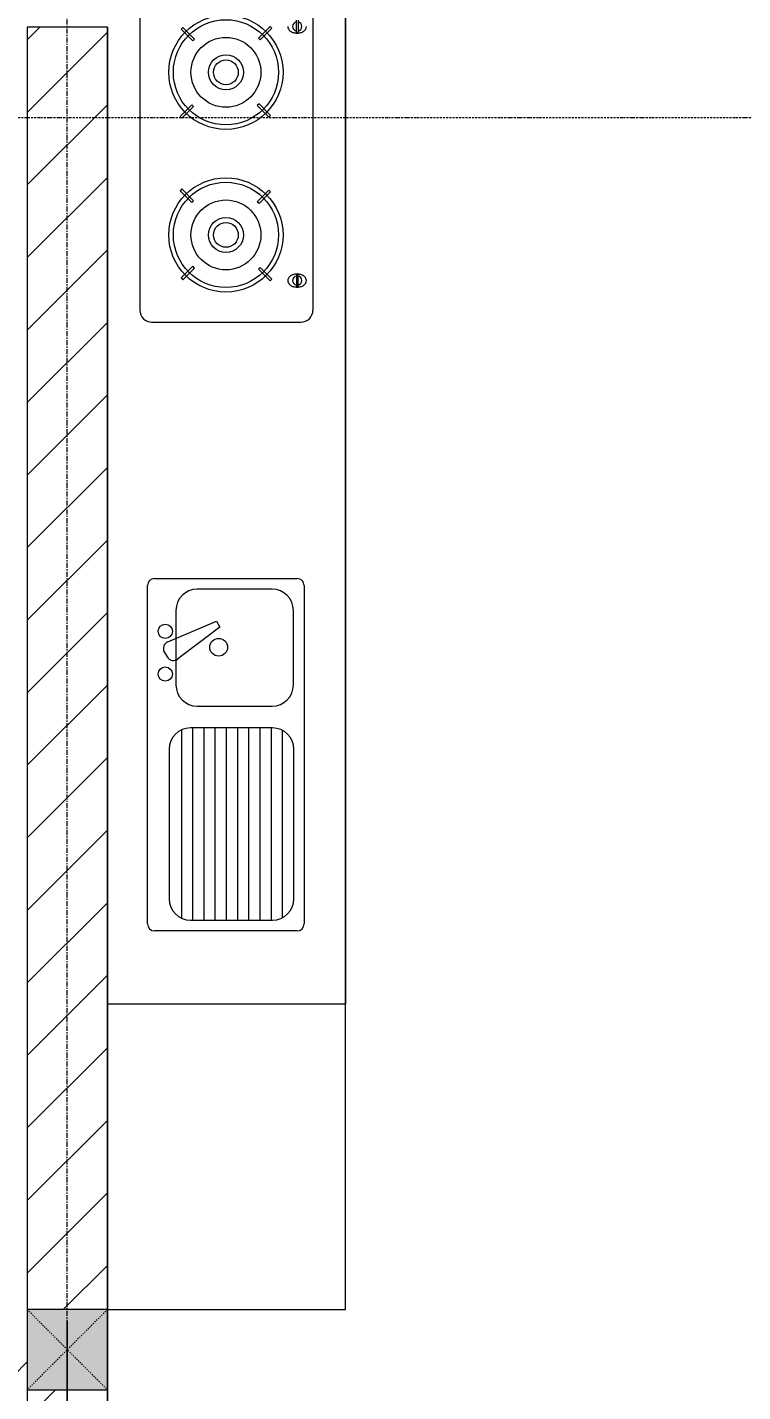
# Model space of a CAD drawing. Header units: millimetres. Extents: x 1591 to 240306, y -15958 to 82755.
# Drawn here: x 119054 to 120840, y 28832 to 32237 of the extents above; entities that cross this region are included whole.
import ezdxf

# ---------------------------------------------------------------- set-up
doc = ezdxf.new("R2010")
doc.units = ezdxf.units.MM
for name, pattern in [('Dash', [6, 3, -3]), ('Dash Dot 3_16_', [7.9375, 4.7625, -1.5875, 0, -1.5875]), ('Grid Line', [22.225, 12.7, -3.175, 3.175, -3.175])]:
    doc.linetypes.add(name, pattern=pattern)
for name, color, linetype, lineweight in [('0-1', 7, 'Continuous', 5), ('A-ANNO-DIMS', 211, 'Continuous', 9), ('A-ANNO-DIMS-160', 211, 'Continuous', 9), ('A-FLOR-2', 9, 'Continuous', 9), ('A-WALL-3', 113, 'Continuous', 18), ('A-WALL-PATT-1', 10, 'Continuous', 9), ('A-WALL-PATT-2', 111, 'Continuous', 9), ('G-ANNO-SYMB-1', 111, 'Dash Dot 3_16_', 18), ('I-FURN', 30, 'Continuous', 9), ('I-FURN-1', 254, 'Continuous', 9), ('S-COLS', 52, 'Continuous', 9), ('S-COLS-5', 52, 'Continuous', 18), ('S-COLS-HDLN', 52, 'Dash', 9), ('S-GRID-1', 1, 'Grid Line', 9)]:
    doc.layers.add(name, color=color, linetype=linetype, lineweight=lineweight)
doc.styles.add('UTM Avo', font='UTM Avo.ttf', dxfattribs={"width": 0.9, "height": 400})
doc.dimstyles.new('1_Dim_chi_tiet_2_5', dxfattribs={"dimscale": 304.8, "dimtxt": 399.720379, "dimasz": 0.629921, "dimexe": 0.524934, "dimexo": 0.0625, "dimgap": 0.052493, "dimtad": 1, "dimdec": 0, "dimrnd": 5, "dimzin": 0, "dimdsep": 46, "dimtxsty": 'UTM Avo', "dimblk1": 'OBLIQUE', "dimblk2": 'OBLIQUE', "dimsah": 1, "dimcen": 0.09, "dimdle": 0.524934, "dimazin": 0, "dimtfac": 1, "dimtdec": 4, "dimtix": 1, "dimtmove": 0, "dimatfit": 3, "dimfxl": 1.049869, "dimfxlon": 1, "dimtvp": 1, "dimtolj": 1, "dimtzin": 0, "dimarcsym": 2})

# ---------------------------------------------------------------- blocks, each defined once
blk = doc.blocks.new('HE BEP A - HE BEP A-V191-TKCS_MB TẦNG 3-4')
at = {"layer": 'I-FURN'}
for p, q in [((3.5, 605.3), (3.5, 11)), ((765.9, 11), (765.9, 605.3)), ((765.9, 11), (765.9, 605.3)), ((3279.1, 524.2), (2497.5, 524.2)), ((948.4, 131.7), (948.4, 487.8)), ((965.9, 505.3), (1810.5, 505.3)), ((1828, 487.8), (1828, 131.7)), ((2467.5, 494.2), (2467.5, 122.2)), ((1401.8, 451.1), (1028.4, 451.1)), ((1644.6, 463.3), (1632.2, 456.1)), ((1670.1, 454.1), (1721.6, 333.3)), ((979.9, 419.9), (1450.3, 419.9)), ((1747.9, 434.2), (1562.5, 434.2)), ((1706.2, 324.4), (1627.3, 429.4)), ((2578, 421.2), (2573.6, 416.8)), ((2573.6, 416.8), (2602.8, 387.7)), ((2607.1, 392.1), (2578, 421.2)), ((2795.6, 424), (2766.5, 394.9)), ((2770.8, 390.5), (2800, 419.6)), ((2800, 419.6), (2795.6, 424)), ((2976.7, 419.6), (2981.1, 424)), ((3005.8, 390.5), (2976.7, 419.6)), ((2981.1, 424), (3010.2, 394.9)), ((3169.5, 392.1), (3198.6, 421.2)), ((3203, 416.8), (3173.9, 387.7)), ((3198.6, 421.2), (3203, 416.8)), ((975, 397.7), (975, 193.3)), ((975, 391.9), (1455.1, 391.9)), ((1455.1, 193.3), (1455.1, 397.7)), ((1509.1, 380.9), (1509.1, 194.2)), ((1801.3, 194.2), (1801.3, 380.9)), ((2602.8, 387.7), (2607.1, 392.1)), ((2766.5, 394.9), (2770.8, 390.5)), ((3010.2, 394.9), (3005.8, 390.5)), ((3173.9, 387.7), (3169.5, 392.1)), ((975, 363.9), (1455.1, 363.9)), ((975, 335.9), (1455.1, 335.9)), ((975, 307.9), (1455.1, 307.9)), ((1721.6, 333.3), (1706.2, 324.4)), ((975, 279.9), (1455.1, 279.9)), ((975, 251.9), (1455.1, 251.9)), ((975, 223.9), (1455.1, 223.9)), ((2570.9, 199.3), (2600, 228.4)), ((2604.4, 224), (2575.3, 194.9)), ((2600, 228.4), (2604.4, 224)), ((2763.7, 226.8), (2768.1, 231.2)), ((2792.8, 197.7), (2763.7, 226.8)), ((2768.1, 231.2), (2797.2, 202)), ((3008.5, 231.2), (2979.4, 202)), ((2983.8, 197.7), (3012.9, 226.8)), ((3012.9, 226.8), (3008.5, 231.2)), ((3176.6, 228.4), (3172.2, 224)), ((3172.2, 224), (3201.4, 194.9)), ((3205.8, 199.3), (3176.6, 228.4)), ((975, 195.9), (1455.1, 195.9)), ((2575.3, 194.9), (2570.9, 199.3)), ((2797.2, 202), (2792.8, 197.7)), ((2979.4, 202), (2983.8, 197.7)), ((3201.4, 194.9), (3205.8, 199.3)), ((981.5, 167.9), (1448.7, 167.9)), ((1028.4, 139.9), (1401.8, 139.9)), ((1562.5, 140.8), (1747.9, 140.8)), ((1810.5, 114.2), (965.9, 114.2)), ((2555.1, 133.3), (2555.1, 129.3)), ((2587.6, 133.3), (2555.1, 133.3)), ((2555.1, 129.3), (2587.6, 129.3)), ((2587.6, 129.3), (2587.6, 133.3)), ((3189, 129.3), (3189, 133.3)), ((3189, 133.3), (3221.5, 133.3)), ((3221.5, 129.3), (3189, 129.3)), ((3279.1, 92.2), (2497.5, 92.2)), ((3.5, 11), (765.9, 11)), ((4303.5, 11), (765.9, 11))]:
    blk.add_line(p, q, dxfattribs=at)
for centre, radius in [((1589.4, 460.9), 17.8), ((1696.1, 460.9), 17.8), ((2685.4, 309.4), 142.6), ((3091.2, 309.4), 142.6), ((2685.4, 309.4), 131.3), ((3091.2, 309.4), 131.3), ((2685.4, 309.4), 87.2), ((3091.2, 309.4), 87.2), ((1656.3, 327.5), 22.2), ((2685.4, 309.4), 43.6), ((3091.2, 309.4), 43.6), ((2685.4, 309.4), 30.9), ((3091.2, 309.4), 30.9)]:
    blk.add_circle(centre, radius, dxfattribs=at)
for centre, radius, start, end in [((2497.5, 494.2), 30, 90, 180), ((965.9, 487.8), 17.5, 90, 180), ((1810.5, 487.8), 17.5, 0, 90), ((1028.4, 397.7), 53.3, 90, 180), ((1401.8, 397.7), 53.3, 360, 90), ((1641, 440.7), 17.8, 119.9521, 219.4618), ((1653.4, 447.9), 17.8, 20.5379, 119.9521), ((1562.5, 380.9), 53.3, 90, 180), ((1747.9, 380.9), 53.3, 360, 90), ((1028.4, 193.3), 53.3, 180, 270), ((1401.8, 193.3), 53.3, 270, 360), ((1562.5, 194.2), 53.3, 180, 270), ((1747.9, 194.2), 53.3, 270, 360), ((2588.6, 131.7), 33.5, 163.9419, 180), ((2580.1, 134.1), 24.7, 145.204, 163.9419), ((2571.3, 131.3), 11.6, 9.9102, 170.0898), ((2574.8, 137.9), 18.1, 120.7976, 145.204), ((2571.4, 143.6), 11.5, 90, 120.7976), ((2571.4, 143.6), 11.5, 59.2024, 90), ((2568, 137.9), 18.1, 34.796, 59.2024), ((2562.6, 134.1), 24.7, 16.0581, 34.796), ((2554.1, 131.7), 33.5, 0, 16.0581), ((3222.5, 131.7), 33.5, 163.9419, 180), ((3214, 134.1), 24.7, 145.204, 163.9419), ((3208.7, 137.9), 18.1, 120.7976, 145.204), ((3205.3, 131.3), 11.6, 9.9102, 170.0898), ((3205.3, 143.6), 11.5, 90, 120.7976), ((965.9, 131.7), 17.5, 180, 270), ((1810.5, 131.7), 17.5, 270, 360), ((2497.5, 122.2), 30, 180, 270), ((2588.6, 131.7), 33.5, 180, 196.0581), ((2580.1, 129.2), 24.7, 196.0581, 214.796), ((2571.3, 131.3), 11.6, 189.7177, 350.2823), ((2574.8, 125.5), 18.1, 214.796, 239.2024), ((2571.4, 119.8), 11.5, 239.2024, 270), ((2571.4, 119.8), 11.5, 270, 300.7976), ((2568, 125.5), 18.1, 300.7976, 325.204), ((2562.6, 129.2), 24.7, 325.204, 343.9419), ((2554.1, 131.7), 33.5, 343.9419, 0), ((3222.5, 131.7), 33.5, 180, 196.0581), ((3214, 129.2), 24.7, 196.0581, 214.796), ((3208.7, 125.5), 18.1, 214.796, 239.2024), ((3205.3, 131.3), 11.6, 189.7177, 350.2823), ((3205.3, 119.8), 11.5, 239.2024, 270)]:
    blk.add_arc(centre, radius, start, end, dxfattribs=at)
at = {"layer": 'I-FURN-1'}
for p, q in [((3.5, 605.3), (3.5, 11)), ((3.5, 11), (4303.5, 11))]:
    blk.add_line(p, q, dxfattribs=at)
blk = doc.blocks.new('NCV_TKTC_TANG 3 - 4_rvt-2-TKCS_MB TẦNG 3-4')
at = {"layer": 'A-WALL-PATT-1'}
h = blk.add_hatch(dxfattribs=at)
h.set_pattern_fill('FP_1', color=256, style=0, pattern_type=2)
h.set_pattern_definition([(45, (0, 0), (-90.50967, 90.50967), [])])
h.paths.add_polyline_path([(103252.6, 28836.9), (104050.9, 28836.9), (104050.9, 28936.9), (103252.6, 28936.9), (103252.6, 28908.4)])
h.paths.add_polyline_path([(104850.9, 28836.9), (105150.5, 28836.9), (105150.5, 28936.9), (104850.9, 28936.9)])
h.paths.add_polyline_path([(106050.5, 28836.9), (106352.6, 28836.9), (106352.6, 28936.9), (106050.5, 28936.9)])
h.paths.add_polyline_path([(106950.5, 28836.9), (106950.5, 28936.9), (106552.6, 28936.9), (106552.6, 28836.9)])
h.paths.add_polyline_path([(108052.6, 28836.9), (108052.6, 28936.9), (107850.5, 28936.9), (107850.5, 28836.9)])
at = {"layer": 'A-FLOR-2'}
for p, q in [((108252.6, 32236.9), (108252.6, 28836.9)), ((108252.6, 28836.9), (108252.6, 27850.2))]:
    blk.add_line(p, q, dxfattribs=at)
at = {"layer": 'I-FURN-1', "rotation": 89.9999999999935}
blk.add_blockref('HE BEP A - HE BEP A-V191-TKCS_MB TẦNG 3-4', (108857.9, 29033.4), dxfattribs=at)
blk = doc.blocks.new('G1_SOF - BO TRU - 200x200-3054293-TKCS_MB TẦNG 3-4')
at = {"layer": 'S-COLS'}
blk.add_hatch(color=256, dxfattribs=at).paths.add_polyline_path([(100, -100), (100, 100), (-100, 100), (-100, -100)])
at = {"layer": 'S-COLS-5'}
for p, q in [((100, 100), (-100, 100)), ((-100, 100), (-100, -100)), ((100, -100), (100, 100)), ((-100, -100), (100, -100))]:
    blk.add_line(p, q, dxfattribs=at)
at = {"layer": 'S-COLS-HDLN'}
for p, q in [((100, 100), (-100, -100)), ((-100, 100), (100, -100))]:
    blk.add_line(p, q, dxfattribs=at)
blk = doc.blocks.new('DIMBLOCK57-TKCS_MB TẦNG 3-4')
at = {"layer": 'A-ANNO-DIMS-160'}
for p, q in [((110953.9, 29007.8), (110953.9, 28527.8)), ((110953.9, 28687.8), (110953.9, 29007.8)), ((119153.9, 29007.8), (119153.9, 28527.8)), ((119153.9, 28687.8), (119153.9, 29007.8)), ((110953.9, 28687.8), (119153.9, 28687.8))]:
    blk.add_line(p, q, dxfattribs=at)
at = {"layer": 'A-ANNO-DIMS-160', "lineweight": 25}
for p, q in [((110953.9, 28687.8), (111049.9, 28783.8)), ((119153.9, 28687.8), (119249.9, 28783.8)), ((110953.9, 28687.8), (110857.9, 28591.8)), ((119153.9, 28687.8), (119057.9, 28591.8))]:
    blk.add_line(p, q, dxfattribs=at)
at = {"layer": 'A-ANNO-DIMS-160', "color": 0, "insert": (114506.1, 29207.5), "char_height": 400, "width": 1314.636, "attachment_point": 1, "line_spacing_factor": 1.110334, "style": 'UTM Avo'}
blk.add_mtext('8200', dxfattribs=at)
blk = doc.blocks.new('_Oblique')
at = {"color": 0, "linetype": 'ByBlock', "lineweight": -2}
blk.add_line((-0.5, -0.5), (0.5, 0.5), dxfattribs=at)
blk = doc.blocks.new('DIMBLOCK58-TKCS_MB TẦNG 3-4')
at = {"layer": 'A-ANNO-DIMS-160'}
for p, q in [((119153.9, 29007.8), (119153.9, 28527.8)), ((119153.9, 28687.8), (119153.9, 29007.8)), ((127453.9, 29007.8), (127453.9, 28527.8)), ((127453.9, 28687.8), (127453.9, 29007.8)), ((119153.9, 28687.8), (127613.9, 28687.8))]:
    blk.add_line(p, q, dxfattribs=at)
at = {"layer": 'A-ANNO-DIMS-160', "lineweight": 25}
for p, q in [((119153.9, 28687.8), (119249.9, 28783.8)), ((127453.9, 28687.8), (127549.9, 28783.8)), ((119153.9, 28687.8), (119057.9, 28591.8)), ((127453.9, 28687.8), (127357.9, 28591.8))]:
    blk.add_line(p, q, dxfattribs=at)
at = {"layer": 'A-ANNO-DIMS-160', "color": 0, "insert": (122756.1, 29207.5), "char_height": 400, "width": 1314.636, "attachment_point": 1, "line_spacing_factor": 1.110334, "style": 'UTM Avo'}
blk.add_mtext('8300', dxfattribs=at)

msp = doc.modelspace()

# ---------------------------------------------------------------- hatches: boundary and pattern name
at = {"layer": 'A-WALL-PATT-2'}
h = msp.add_hatch(dxfattribs=at)
h.set_pattern_fill('FP_1', color=256, style=0, pattern_type=2)
h.set_pattern_definition([(45, (11001.35, 0), (-90.50967, 90.50967), [])])
h.paths.add_polyline_path([(119053.9, 25436.9), (119253.9, 25436.9), (119253.9, 28836.9), (119053.9, 28836.9), (119053.9, 25733.9)])
h.paths.add_polyline_path([(119053.9, 29036.9), (119253.9, 29036.9), (119253.9, 32236.9), (119053.9, 32236.9), (119053.9, 29966.6)])

# ---------------------------------------------------------------- linework, layer by layer
at = {"layer": 'A-WALL-3'}
for p, q in [((119053.9, 32236.9), (119053.9, 29036.9)), ((119253.9, 32236.9), (119053.9, 32236.9)), ((119253.9, 29036.9), (119253.9, 32236.9)), ((119053.9, 28836.9), (119053.9, 25436.9)), ((119253.9, 25436.9), (119253.9, 28836.9))]:
    msp.add_line(p, q, dxfattribs=at)
at = {"layer": 'G-ANNO-SYMB-1'}
msp.add_line((39749.2, 32011.5), (145928.2, 32011.5), dxfattribs=at)
at = {"layer": 'S-GRID-1'}
msp.add_line((119153.9, 19175.3), (119153.9, 76690.4), dxfattribs=at)

# ---------------------------------------------------------------- block references
at = {"layer": '0-1'}
msp.add_blockref('NCV_TKTC_TANG 3 - 4_rvt-2-TKCS_MB TẦNG 3-4', (11001.4, 0), dxfattribs=at)
at = {"layer": 'S-COLS'}
msp.add_blockref('G1_SOF - BO TRU - 200x200-3054293-TKCS_MB TẦNG 3-4', (119153.9, 28936.9), dxfattribs=at)

# ---------------------------------------------------------------- dimensions: what is measured, and where the dimension line sits
at = {"layer": 'A-ANNO-DIMS'}
for base, p1, p2, override, picture, middle in [((119153.9, 28687.8), (110953.9, 29007.8), (119153.9, 29007.8), {"dimpost": '<>', "dimfxl": 8200}, 'DIMBLOCK57-TKCS_MB TẦNG 3-4', (115053.9, 28910.8)), ((127453.9, 28687.8), (119153.9, 29007.8), (127453.9, 29007.8), {"dimpost": '<>', "dimfxl": 8300}, 'DIMBLOCK58-TKCS_MB TẦNG 3-4', (123303.9, 28910.8))]:
    dim = msp.add_linear_dim(base=base, p1=p1, p2=p2, dimstyle='1_Dim_chi_tiet_2_5', override=override, dxfattribs=at)
    dim.commit()
    dim.dimension.update_dxf_attribs({"geometry": picture, "text_midpoint": middle})

doc.saveas('drawing.dxf')
